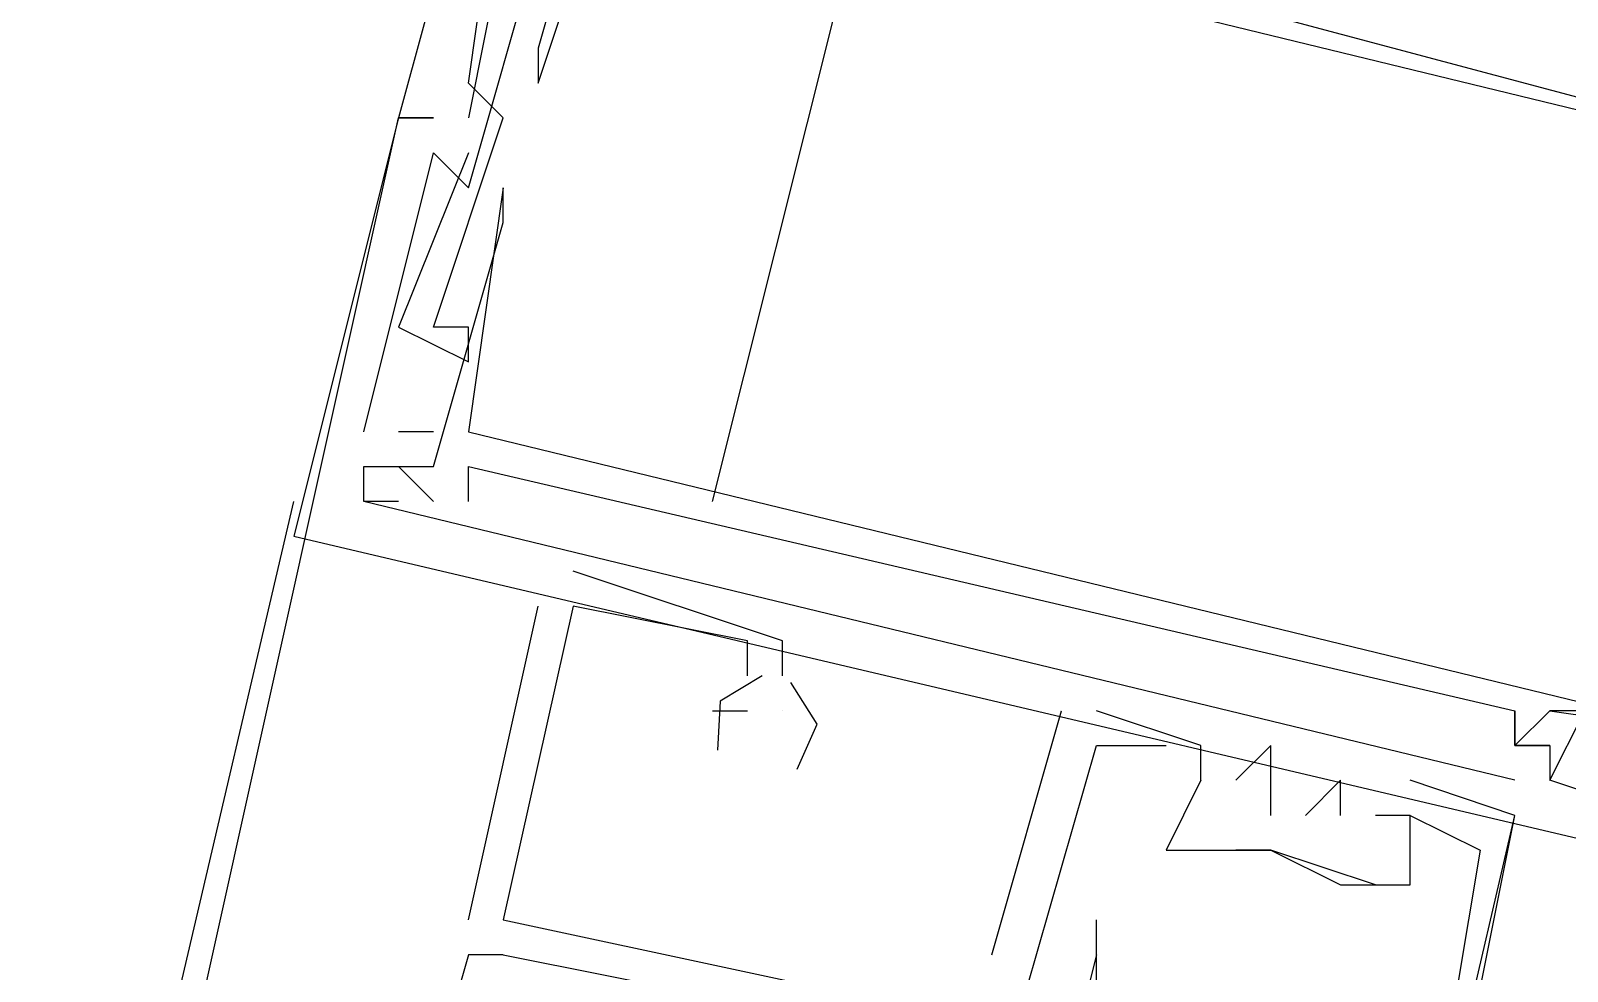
# Model space of a CAD drawing. Header units: feet. Extents: x -84 to 198, y -22 to 181.
# Drawn here: x 115.393 to 115.98, y 67.745 to 68.104 of the extents above; entities that cross this region are included whole.
import ezdxf

# ---------------------------------------------------------------- set-up
doc = ezdxf.new("R2010")
doc.units = ezdxf.units.FT
doc.layers.add('A-LINEA', color=7, linetype='CONTINUOUS')

msp = doc.modelspace()

# ---------------------------------------------------------------- linework, layer by layer
at = {"layer": 'A-LINEA'}
for p, q in [((115.6533, 67.9244), (115.7067, 68.1378)), ((115.6533, 67.9244), (115.7067, 68.1378)), ((115.5867, 68.0978), (115.5867, 68.0978)), ((115.5867, 68.0978), (115.5867, 68.0978)), ((115.5867, 68.0978), (115.5867, 68.0978)), ((115.5867, 68.0978), (115.5867, 68.0978)), ((115.5867, 68.0978), (115.5867, 68.0978)), ((115.5867, 68.0978), (115.5867, 68.0978)), ((115.5867, 68.0978), (115.5867, 68.0978)), ((115.5867, 68.0978), (115.5867, 68.0978)), ((115.5867, 68.0978), (115.5867, 68.0978)), ((115.5867, 68.0978), (115.5867, 68.0978)), ((115.5867, 68.0978), (115.5867, 68.0978)), ((115.5867, 68.0978), (115.5867, 68.0978)), ((115.5867, 68.0978), (115.5867, 68.0978)), ((115.5867, 68.0978), (115.5867, 68.0978)), ((115.5867, 68.0978), (115.5867, 68.0978)), ((115.5867, 68.0978), (115.5867, 68.0978)), ((115.5867, 68.0978), (115.5867, 68.0978)), ((115.5867, 68.0978), (115.5867, 68.0978)), ((115.5867, 68.0978), (115.5867, 68.0978)), ((115.5867, 68.0978), (115.5867, 68.0978)), ((115.5867, 68.0978), (115.5867, 68.0978)), ((115.5867, 68.0978), (115.5867, 68.0978)), ((115.5867, 68.0978), (115.5867, 68.0978)), ((115.5867, 68.0978), (115.5867, 68.0978)), ((115.56, 68.0844), (115.56, 68.0844)), ((115.56, 68.0844), (115.56, 68.0844)), ((115.56, 68.0844), (115.56, 68.0844)), ((115.56, 68.0844), (115.56, 68.0844)), ((115.56, 68.0844), (115.56, 68.0844)), ((115.56, 68.0844), (115.56, 68.0844)), ((115.5867, 68.0844), (115.5867, 68.0844)), ((115.5867, 68.0844), (115.5867, 68.0844)), ((115.5867, 68.0844), (115.5867, 68.0844)), ((115.5867, 68.0844), (115.5867, 68.0844)), ((115.5867, 68.0844), (115.5867, 68.0844)), ((115.5867, 68.0844), (115.5867, 68.0844)), ((115.5867, 68.0844), (115.5867, 68.0844)), ((115.5867, 68.0844), (115.5867, 68.0844)), ((115.5867, 68.0844), (115.5867, 68.0844)), ((115.5867, 68.0844), (115.5867, 68.0844)), ((115.5867, 68.0844), (115.5867, 68.0844)), ((115.5867, 68.0844), (115.5867, 68.0844)), ((115.5867, 68.0844), (115.5867, 68.0844)), ((115.5867, 68.0844), (115.5867, 68.0844)), ((115.5867, 68.0844), (115.5867, 68.0844)), ((115.5867, 68.0844), (115.5867, 68.0844)), ((115.5867, 68.0844), (115.5867, 68.0844)), ((115.5867, 68.0844), (115.5867, 68.0844)), ((115.5867, 68.0844), (115.5867, 68.0844)), ((115.5867, 68.0844), (115.5867, 68.0844)), ((115.5867, 68.0844), (115.5867, 68.0844)), ((115.5867, 68.0844), (115.5867, 68.0844)), ((115.5867, 68.0844), (115.5867, 68.0844)), ((115.5867, 68.0844), (115.5867, 68.0844)), ((115.4267, 67.5911), (115.5333, 68.0711)), ((115.4267, 67.5911), (115.5333, 68.0711)), ((115.5333, 68.0711), (115.5333, 68.0711)), ((115.5333, 68.0711), (115.5333, 68.0711)), ((115.5333, 68.0711), (115.5333, 68.0711)), ((115.5333, 68.0711), (115.5333, 68.0711)), ((115.5333, 68.0711), (115.5333, 68.0711)), ((115.5333, 68.0711), (115.5333, 68.0711)), ((115.5333, 68.0711), (115.5333, 68.0711)), ((115.5333, 68.0711), (115.5333, 68.0711)), ((115.5333, 68.0711), (115.5333, 68.0711)), ((115.5333, 68.0711), (115.5333, 68.0711)), ((115.5333, 68.0711), (115.5333, 68.0711)), ((115.5333, 68.0711), (115.5333, 68.0711)), ((115.5467, 68.0711), (115.5467, 68.0711)), ((115.5467, 68.0711), (115.5467, 68.0711)), ((115.5467, 68.0711), (115.5467, 68.0711)), ((115.5467, 68.0711), (115.5467, 68.0711)), ((115.5467, 68.0711), (115.5467, 68.0711)), ((115.5467, 68.0711), (115.5467, 68.0711)), ((115.5467, 68.0711), (115.5467, 68.0711)), ((115.5467, 68.0711), (115.5467, 68.0711)), ((115.5467, 68.0711), (115.5467, 68.0711)), ((115.5467, 68.0711), (115.5467, 68.0711)), ((115.5467, 68.0711), (115.5467, 68.0711)), ((115.5467, 68.0711), (115.5467, 68.0711)), ((115.56, 68.0711), (115.56, 68.0711)), ((115.56, 68.0711), (115.56, 68.0711)), ((115.56, 68.0711), (115.56, 68.0711)), ((115.56, 68.0711), (115.56, 68.0711)), ((115.56, 68.0711), (115.56, 68.0711)), ((115.56, 68.0711), (115.56, 68.0711)), ((115.5733, 68.0711), (115.5733, 68.0711)), ((115.5733, 68.0711), (115.5733, 68.0711)), ((115.5733, 68.0711), (115.5733, 68.0711)), ((115.5733, 68.0711), (115.5733, 68.0711)), ((115.5733, 68.0711), (115.5733, 68.0711)), ((115.5733, 68.0711), (115.5733, 68.0711)), ((115.5467, 68.0578), (115.5467, 68.0578)), ((115.5467, 68.0578), (115.5467, 68.0578)), ((115.5467, 68.0578), (115.5467, 68.0578)), ((115.5467, 68.0578), (115.5467, 68.0578)), ((115.5467, 68.0578), (115.5467, 68.0578)), ((115.5467, 68.0578), (115.5467, 68.0578)), ((115.56, 68.0578), (115.56, 68.0578)), ((115.56, 68.0578), (115.56, 68.0578)), ((115.56, 68.0578), (115.56, 68.0578)), ((115.56, 68.0578), (115.56, 68.0578)), ((115.56, 68.0578), (115.56, 68.0578)), ((115.56, 68.0578), (115.56, 68.0578)), ((115.56, 68.0444), (115.56, 68.0444)), ((115.56, 68.0444), (115.56, 68.0444)), ((115.56, 68.0444), (115.56, 68.0444)), ((115.56, 68.0444), (115.56, 68.0444)), ((115.56, 68.0444), (115.56, 68.0444)), ((115.56, 68.0444), (115.56, 68.0444)), ((115.5733, 68.0444), (115.5733, 68.0444)), ((115.5733, 68.0444), (115.5733, 68.0444)), ((115.5733, 68.0444), (115.5733, 68.0444)), ((115.5733, 68.0444), (115.5733, 68.0444)), ((115.5733, 68.0444), (115.5733, 68.0444)), ((115.5733, 68.0444), (115.5733, 68.0444)), ((115.5733, 68.0311), (115.5733, 68.0311)), ((115.5733, 68.0311), (115.5733, 68.0311)), ((115.5733, 68.0311), (115.5733, 68.0311)), ((115.5733, 68.0311), (115.5733, 68.0311)), ((115.5733, 68.0311), (115.5733, 68.0311)), ((115.5733, 68.0311), (115.5733, 68.0311)), ((115.5333, 67.9911), (115.5333, 67.9911)), ((115.5333, 67.9911), (115.5333, 67.9911)), ((115.5333, 67.9911), (115.5333, 67.9911)), ((115.5333, 67.9911), (115.5333, 67.9911)), ((115.5333, 67.9911), (115.5333, 67.9911)), ((115.5333, 67.9911), (115.5333, 67.9911)), ((115.5467, 67.9911), (115.5467, 67.9911)), ((115.5467, 67.9911), (115.5467, 67.9911)), ((115.5467, 67.9911), (115.5467, 67.9911)), ((115.5467, 67.9911), (115.5467, 67.9911)), ((115.5467, 67.9911), (115.5467, 67.9911)), ((115.5467, 67.9911), (115.5467, 67.9911)), ((115.56, 67.9911), (115.56, 67.9911)), ((115.56, 67.9911), (115.56, 67.9911)), ((115.56, 67.9911), (115.56, 67.9911)), ((115.56, 67.9911), (115.56, 67.9911)), ((115.56, 67.9911), (115.56, 67.9911)), ((115.56, 67.9911), (115.56, 67.9911)), ((115.56, 67.9778), (115.56, 67.9778)), ((115.56, 67.9778), (115.56, 67.9778)), ((115.56, 67.9778), (115.56, 67.9778)), ((115.56, 67.9778), (115.56, 67.9778)), ((115.56, 67.9778), (115.56, 67.9778)), ((115.56, 67.9778), (115.56, 67.9778)), ((115.52, 67.9511), (115.52, 67.9511)), ((115.52, 67.9511), (115.52, 67.9511)), ((115.52, 67.9511), (115.52, 67.9511)), ((115.52, 67.9511), (115.52, 67.9511)), ((115.52, 67.9511), (115.52, 67.9511)), ((115.52, 67.9511), (115.52, 67.9511)), ((115.5467, 67.9511), (115.5333, 67.9511)), ((115.5333, 67.9511), (115.5333, 67.9511)), ((115.5467, 67.9511), (115.5333, 67.9511)), ((115.5333, 67.9511), (115.5333, 67.9511)), ((115.5467, 67.9511), (115.5333, 67.9511)), ((115.5333, 67.9511), (115.5333, 67.9511)), ((115.5467, 67.9511), (115.5333, 67.9511)), ((115.5333, 67.9511), (115.5333, 67.9511)), ((115.5467, 67.9511), (115.5333, 67.9511)), ((115.5333, 67.9511), (115.5333, 67.9511)), ((115.5467, 67.9511), (115.5333, 67.9511)), ((115.5333, 67.9511), (115.5333, 67.9511)), ((115.5467, 67.9511), (115.5467, 67.9511)), ((115.5467, 67.9511), (115.5467, 67.9511)), ((115.5467, 67.9511), (115.5467, 67.9511)), ((115.5467, 67.9511), (115.5467, 67.9511)), ((115.5467, 67.9511), (115.5467, 67.9511)), ((115.5467, 67.9511), (115.5467, 67.9511)), ((115.56, 67.9511), (115.56, 67.9511)), ((115.56, 67.9511), (115.56, 67.9511)), ((115.56, 67.9511), (115.56, 67.9511)), ((115.56, 67.9511), (115.56, 67.9511)), ((115.56, 67.9511), (115.56, 67.9511)), ((115.56, 67.9511), (115.56, 67.9511)), ((115.52, 67.9378), (115.52, 67.9378)), ((115.52, 67.9378), (115.52, 67.9378)), ((115.52, 67.9378), (115.52, 67.9378)), ((115.52, 67.9378), (115.52, 67.9378)), ((115.52, 67.9378), (115.52, 67.9378)), ((115.52, 67.9378), (115.52, 67.9378)), ((115.52, 67.9378), (115.52, 67.9378)), ((115.52, 67.9378), (115.52, 67.9378)), ((115.52, 67.9378), (115.52, 67.9378)), ((115.52, 67.9378), (115.52, 67.9378)), ((115.52, 67.9378), (115.52, 67.9378)), ((115.52, 67.9378), (115.52, 67.9378)), ((115.5333, 67.9378), (115.5467, 67.9244)), ((115.5333, 67.9378), (115.5333, 67.9378)), ((115.5333, 67.9378), (115.5333, 67.9378)), ((115.5333, 67.9378), (115.5467, 67.9244)), ((115.5333, 67.9378), (115.5333, 67.9378)), ((115.5333, 67.9378), (115.5333, 67.9378)), ((115.5333, 67.9378), (115.5467, 67.9244)), ((115.5333, 67.9378), (115.5333, 67.9378)), ((115.5333, 67.9378), (115.5333, 67.9378)), ((115.5333, 67.9378), (115.5467, 67.9244)), ((115.5333, 67.9378), (115.5333, 67.9378)), ((115.5333, 67.9378), (115.5333, 67.9378)), ((115.5333, 67.9378), (115.5467, 67.9244)), ((115.5333, 67.9378), (115.5333, 67.9378)), ((115.5333, 67.9378), (115.5333, 67.9378)), ((115.5333, 67.9378), (115.5467, 67.9244)), ((115.5333, 67.9378), (115.5333, 67.9378)), ((115.5333, 67.9378), (115.5333, 67.9378)), ((115.5467, 67.9378), (115.5467, 67.9378)), ((115.5467, 67.9378), (115.5467, 67.9378)), ((115.5467, 67.9378), (115.5467, 67.9378)), ((115.5467, 67.9378), (115.5467, 67.9378)), ((115.5467, 67.9378), (115.5467, 67.9378)), ((115.5467, 67.9378), (115.5467, 67.9378)), ((115.5467, 67.9378), (115.5467, 67.9378)), ((115.5467, 67.9378), (115.5467, 67.9378)), ((115.5467, 67.9378), (115.5467, 67.9378)), ((115.5467, 67.9378), (115.5467, 67.9378)), ((115.5467, 67.9378), (115.5467, 67.9378)), ((115.5467, 67.9378), (115.5467, 67.9378)), ((115.5467, 67.9378), (115.5467, 67.9378)), ((115.5467, 67.9378), (115.5467, 67.9378)), ((115.5467, 67.9378), (115.5467, 67.9378)), ((115.5467, 67.9378), (115.5467, 67.9378)), ((115.5467, 67.9378), (115.5467, 67.9378)), ((115.5467, 67.9378), (115.5467, 67.9378)), ((115.56, 67.9378), (115.56, 67.9378)), ((115.56, 67.9378), (115.56, 67.9378)), ((115.56, 67.9378), (115.56, 67.9378)), ((115.56, 67.9378), (115.56, 67.9378)), ((115.56, 67.9378), (115.56, 67.9378)), ((115.56, 67.9378), (115.56, 67.9378)), ((113.8667, 60.9778), (115.4933, 67.9244)), ((113.8667, 60.9778), (115.4933, 67.9244)), ((115.52, 67.9244), (115.52, 67.9244)), ((115.52, 67.9244), (115.52, 67.9244)), ((115.52, 67.9244), (115.52, 67.9244)), ((115.52, 67.9244), (115.52, 67.9244)), ((115.52, 67.9244), (115.52, 67.9244)), ((115.52, 67.9244), (115.52, 67.9244)), ((115.52, 67.9244), (115.52, 67.9244)), ((115.52, 67.9244), (115.52, 67.9244)), ((115.52, 67.9244), (115.52, 67.9244)), ((115.52, 67.9244), (115.52, 67.9244)), ((115.52, 67.9244), (115.52, 67.9244)), ((115.52, 67.9244), (115.52, 67.9244)), ((115.5333, 67.9244), (115.5333, 67.9244)), ((115.5333, 67.9244), (115.5333, 67.9244)), ((115.5333, 67.9244), (115.5333, 67.9244)), ((115.5333, 67.9244), (115.5333, 67.9244)), ((115.5333, 67.9244), (115.5333, 67.9244)), ((115.5333, 67.9244), (115.5333, 67.9244)), ((115.5467, 67.9244), (115.5467, 67.9244)), ((115.5467, 67.9244), (115.5467, 67.9244)), ((115.5467, 67.9244), (115.5467, 67.9244)), ((115.5467, 67.9244), (115.5467, 67.9244)), ((115.5467, 67.9244), (115.5467, 67.9244)), ((115.5467, 67.9244), (115.5467, 67.9244)), ((115.56, 67.9244), (115.56, 67.9244)), ((115.56, 67.9244), (115.56, 67.9244)), ((115.56, 67.9244), (115.56, 67.9244)), ((115.56, 67.9244), (115.56, 67.9244)), ((115.56, 67.9244), (115.56, 67.9244)), ((115.56, 67.9244), (115.56, 67.9244)), ((115.4933, 67.9111), (115.4933, 67.9111)), ((115.4933, 67.9111), (115.4933, 67.9111)), ((115.4933, 67.9111), (115.4933, 67.9111)), ((115.4933, 67.9111), (115.4933, 67.9111)), ((115.4933, 67.9111), (115.4933, 67.9111)), ((115.4933, 67.9111), (115.4933, 67.9111)), ((115.6, 67.8978), (115.6, 67.8978)), ((115.6, 67.8978), (115.6, 67.8978)), ((115.6, 67.8978), (115.6, 67.8978)), ((115.6, 67.8978), (115.6, 67.8978)), ((115.6, 67.8978), (115.6, 67.8978)), ((115.6, 67.8978), (115.6, 67.8978)), ((115.56, 67.7644), (115.5867, 67.8844)), ((115.56, 67.7644), (115.5867, 67.8844)), ((115.56, 67.7644), (115.5867, 67.8844)), ((115.56, 67.7644), (115.5867, 67.8844)), ((115.56, 67.7644), (115.5867, 67.8844)), ((115.56, 67.7644), (115.5867, 67.8844)), ((115.5867, 67.8844), (115.5867, 67.8844)), ((115.5867, 67.8844), (115.5867, 67.8844)), ((115.5867, 67.8844), (115.5867, 67.8844)), ((115.5867, 67.8844), (115.5867, 67.8844)), ((115.5867, 67.8844), (115.5867, 67.8844)), ((115.5867, 67.8844), (115.5867, 67.8844)), ((115.6, 67.8844), (115.6, 67.8844)), ((115.6, 67.8844), (115.6, 67.8844)), ((115.6, 67.8844), (115.6, 67.8844)), ((115.6, 67.8844), (115.6, 67.8844)), ((115.6, 67.8844), (115.6, 67.8844)), ((115.6, 67.8844), (115.6, 67.8844)), ((115.6, 67.8844), (115.6, 67.8844)), ((115.6, 67.8844), (115.6, 67.8844)), ((115.6, 67.8844), (115.6, 67.8844)), ((115.6, 67.8844), (115.6, 67.8844)), ((115.6, 67.8844), (115.6, 67.8844)), ((115.6, 67.8844), (115.6, 67.8844)), ((115.6667, 67.8711), (115.6667, 67.8711)), ((115.6667, 67.8711), (115.6667, 67.8711)), ((115.6667, 67.8711), (115.6667, 67.8711)), ((115.6667, 67.8711), (115.6667, 67.8711)), ((115.6667, 67.8711), (115.6667, 67.8711)), ((115.6667, 67.8711), (115.6667, 67.8711)), ((115.68, 67.8711), (115.68, 67.8711)), ((115.68, 67.8711), (115.68, 67.8711)), ((115.68, 67.8711), (115.68, 67.8711)), ((115.68, 67.8711), (115.68, 67.8711)), ((115.68, 67.8711), (115.68, 67.8711)), ((115.68, 67.8711), (115.68, 67.8711)), ((115.6667, 67.8578), (115.6667, 67.8578)), ((115.6667, 67.8578), (115.6667, 67.8578)), ((115.6667, 67.8578), (115.6667, 67.8578)), ((115.6667, 67.8578), (115.6667, 67.8578)), ((115.6667, 67.8578), (115.6667, 67.8578)), ((115.6667, 67.8578), (115.6667, 67.8578)), ((115.68, 67.8578), (115.68, 67.8578)), ((115.68, 67.8578), (115.68, 67.8578)), ((115.68, 67.8578), (115.68, 67.8578)), ((115.68, 67.8578), (115.68, 67.8578)), ((115.68, 67.8578), (115.68, 67.8578)), ((115.68, 67.8578), (115.68, 67.8578)), ((115.6533, 67.8444), (115.6533, 67.8444)), ((115.6533, 67.8444), (115.6533, 67.8444)), ((115.6533, 67.8444), (115.6533, 67.8444)), ((115.6533, 67.8444), (115.6533, 67.8444)), ((115.6533, 67.8444), (115.6533, 67.8444)), ((115.6533, 67.8444), (115.6533, 67.8444)), ((115.6667, 67.8444), (115.6667, 67.8444)), ((115.6667, 67.8444), (115.6667, 67.8444)), ((115.6667, 67.8444), (115.6667, 67.8444)), ((115.6667, 67.8444), (115.6667, 67.8444)), ((115.6667, 67.8444), (115.6667, 67.8444)), ((115.6667, 67.8444), (115.6667, 67.8444)), ((115.68, 67.8444), (115.68, 67.8444)), ((115.68, 67.8444), (115.68, 67.8444)), ((115.68, 67.8444), (115.68, 67.8444)), ((115.68, 67.8444), (115.68, 67.8444)), ((115.68, 67.8444), (115.68, 67.8444)), ((115.68, 67.8444), (115.68, 67.8444)), ((115.68, 67.8444), (115.68, 67.8444)), ((115.68, 67.8444), (115.68, 67.8444)), ((115.68, 67.8444), (115.68, 67.8444)), ((115.68, 67.8444), (115.68, 67.8444)), ((115.68, 67.8444), (115.68, 67.8444)), ((115.68, 67.8444), (115.68, 67.8444)), ((115.76, 67.7511), (115.7867, 67.8444)), ((115.76, 67.7511), (115.7867, 67.8444)), ((115.76, 67.7511), (115.7867, 67.8444)), ((115.76, 67.7511), (115.7867, 67.8444)), ((115.76, 67.7511), (115.7867, 67.8444)), ((115.76, 67.7511), (115.7867, 67.8444)), ((115.7867, 67.8444), (115.7867, 67.8444)), ((115.7867, 67.8444), (115.7867, 67.8444)), ((115.7867, 67.8444), (115.7867, 67.8444)), ((115.7867, 67.8444), (115.7867, 67.8444)), ((115.7867, 67.8444), (115.7867, 67.8444)), ((115.7867, 67.8444), (115.7867, 67.8444)), ((115.8, 67.8444), (115.8, 67.8444)), ((115.8, 67.8444), (115.8, 67.8444)), ((115.8, 67.8444), (115.8, 67.8444)), ((115.8, 67.8444), (115.8, 67.8444)), ((115.8, 67.8444), (115.8, 67.8444)), ((115.8, 67.8444), (115.8, 67.8444)), ((115.96, 67.8444), (115.96, 67.8444)), ((115.96, 67.8444), (115.96, 67.8444)), ((115.96, 67.8444), (115.96, 67.8444)), ((115.96, 67.8444), (115.96, 67.8444)), ((115.96, 67.8444), (115.96, 67.8444)), ((115.96, 67.8444), (115.96, 67.8444)), ((115.9733, 67.8444), (115.9733, 67.8444)), ((115.9733, 67.8444), (115.9733, 67.8444)), ((115.9733, 67.8444), (115.9733, 67.8444)), ((115.9733, 67.8444), (115.9733, 67.8444)), ((115.9733, 67.8444), (115.9733, 67.8444)), ((115.9733, 67.8444), (115.9733, 67.8444)), ((115.9733, 67.8444), (115.9733, 67.8444)), ((115.9733, 67.8444), (115.9733, 67.8444)), ((115.9733, 67.8444), (115.9733, 67.8444)), ((115.9733, 67.8444), (115.9733, 67.8444)), ((115.9733, 67.8444), (115.9733, 67.8444)), ((115.9733, 67.8444), (115.9733, 67.8444)), ((115.8, 67.8311), (115.8, 67.8311)), ((115.8, 67.8311), (115.8, 67.8311)), ((115.8, 67.8311), (115.8, 67.8311)), ((115.8, 67.8311), (115.8, 67.8311)), ((115.8, 67.8311), (115.8, 67.8311)), ((115.8, 67.8311), (115.8, 67.8311)), ((115.8, 67.8311), (115.8, 67.8311)), ((115.8, 67.8311), (115.8, 67.8311)), ((115.8, 67.8311), (115.8, 67.8311)), ((115.8, 67.8311), (115.8, 67.8311)), ((115.8, 67.8311), (115.8, 67.8311)), ((115.8, 67.8311), (115.8, 67.8311)), ((115.8267, 67.8311), (115.8267, 67.8311)), ((115.8267, 67.8311), (115.8267, 67.8311)), ((115.8267, 67.8311), (115.8267, 67.8311)), ((115.8267, 67.8311), (115.8267, 67.8311)), ((115.8267, 67.8311), (115.8267, 67.8311)), ((115.8267, 67.8311), (115.8267, 67.8311)), ((115.84, 67.8311), (115.84, 67.8311)), ((115.84, 67.8311), (115.84, 67.8311)), ((115.84, 67.8311), (115.84, 67.8311)), ((115.84, 67.8311), (115.84, 67.8311)), ((115.84, 67.8311), (115.84, 67.8311)), ((115.84, 67.8311), (115.84, 67.8311)), ((115.8667, 67.8311), (115.8667, 67.8311)), ((115.8667, 67.8311), (115.8667, 67.8311)), ((115.8667, 67.8311), (115.8667, 67.8311)), ((115.8667, 67.8311), (115.8667, 67.8311)), ((115.8667, 67.8311), (115.8667, 67.8311)), ((115.8667, 67.8311), (115.8667, 67.8311)), ((115.96, 67.8311), (115.96, 67.8311)), ((115.96, 67.8311), (115.96, 67.8311)), ((115.96, 67.8311), (115.96, 67.8311)), ((115.96, 67.8311), (115.96, 67.8311)), ((115.96, 67.8311), (115.96, 67.8311)), ((115.96, 67.8311), (115.96, 67.8311)), ((115.96, 67.8311), (115.96, 67.8311)), ((115.96, 67.8311), (115.96, 67.8311)), ((115.96, 67.8311), (115.96, 67.8311)), ((115.96, 67.8311), (115.96, 67.8311)), ((115.96, 67.8311), (115.96, 67.8311)), ((115.96, 67.8311), (115.96, 67.8311)), ((115.96, 67.8311), (115.96, 67.8311)), ((115.96, 67.8311), (115.96, 67.8311)), ((115.96, 67.8311), (115.96, 67.8311)), ((115.96, 67.8311), (115.96, 67.8311)), ((115.96, 67.8311), (115.96, 67.8311)), ((115.96, 67.8311), (115.96, 67.8311)), ((115.9733, 67.8311), (115.9733, 67.8311)), ((115.9733, 67.8311), (115.9733, 67.8178)), ((115.9733, 67.8311), (115.9733, 67.8311)), ((115.9733, 67.8311), (115.9733, 67.8311)), ((115.9733, 67.8311), (115.9733, 67.8178)), ((115.9733, 67.8311), (115.9733, 67.8311)), ((115.9733, 67.8311), (115.9733, 67.8311)), ((115.9733, 67.8311), (115.9733, 67.8178)), ((115.9733, 67.8311), (115.9733, 67.8311)), ((115.9733, 67.8311), (115.9733, 67.8311)), ((115.9733, 67.8311), (115.9733, 67.8178)), ((115.9733, 67.8311), (115.9733, 67.8311)), ((115.9733, 67.8311), (115.9733, 67.8311)), ((115.9733, 67.8311), (115.9733, 67.8178)), ((115.9733, 67.8311), (115.9733, 67.8311)), ((115.9733, 67.8311), (115.9733, 67.8311)), ((115.9733, 67.8311), (115.9733, 67.8178)), ((115.9733, 67.8311), (115.9733, 67.8311)), ((115.84, 67.8178), (115.84, 67.8178)), ((115.84, 67.8178), (115.84, 67.8178)), ((115.84, 67.8178), (115.84, 67.8178)), ((115.84, 67.8178), (115.84, 67.8178)), ((115.84, 67.8178), (115.84, 67.8178)), ((115.84, 67.8178), (115.84, 67.8178)), ((115.84, 67.8178), (115.84, 67.8178)), ((115.84, 67.8178), (115.84, 67.8178)), ((115.84, 67.8178), (115.84, 67.8178)), ((115.84, 67.8178), (115.84, 67.8178)), ((115.84, 67.8178), (115.84, 67.8178)), ((115.84, 67.8178), (115.84, 67.8178)), ((115.8533, 67.8178), (115.8533, 67.8178)), ((115.8533, 67.8178), (115.8533, 67.8178)), ((115.8533, 67.8178), (115.8533, 67.8178)), ((115.8533, 67.8178), (115.8533, 67.8178)), ((115.8533, 67.8178), (115.8533, 67.8178)), ((115.8533, 67.8178), (115.8533, 67.8178)), ((115.8933, 67.8178), (115.8933, 67.8178)), ((115.8933, 67.8178), (115.8933, 67.8178)), ((115.8933, 67.8178), (115.8933, 67.8178)), ((115.8933, 67.8178), (115.8933, 67.8178)), ((115.8933, 67.8178), (115.8933, 67.8178)), ((115.8933, 67.8178), (115.8933, 67.8178)), ((115.92, 67.8178), (115.92, 67.8178)), ((115.92, 67.8178), (115.92, 67.8178)), ((115.92, 67.8178), (115.92, 67.8178)), ((115.92, 67.8178), (115.92, 67.8178)), ((115.92, 67.8178), (115.92, 67.8178)), ((115.92, 67.8178), (115.92, 67.8178)), ((115.96, 67.8178), (115.96, 67.8178)), ((115.96, 67.8178), (115.96, 67.8178)), ((115.96, 67.8178), (115.96, 67.8178)), ((115.96, 67.8178), (115.96, 67.8178)), ((115.96, 67.8178), (115.96, 67.8178)), ((115.96, 67.8178), (115.96, 67.8178)), ((115.9733, 67.8178), (115.9733, 67.8178)), ((115.9733, 67.8178), (115.9733, 67.8178)), ((115.9733, 67.8178), (115.9733, 67.8178)), ((115.9733, 67.8178), (115.9733, 67.8178)), ((115.9733, 67.8178), (115.9733, 67.8178)), ((115.9733, 67.8178), (115.9733, 67.8178)), ((115.9733, 67.8178), (115.9733, 67.8178)), ((115.9733, 67.8178), (115.9733, 67.8178)), ((115.9733, 67.8178), (115.9733, 67.8178)), ((115.9733, 67.8178), (115.9733, 67.8178)), ((115.9733, 67.8178), (115.9733, 67.8178)), ((115.9733, 67.8178), (115.9733, 67.8178)), ((115.8667, 67.8044), (115.8667, 67.8044)), ((115.8667, 67.8044), (115.8667, 67.8044)), ((115.8667, 67.8044), (115.8667, 67.8044)), ((115.8667, 67.4044), (115.96, 67.8044)), ((115.8667, 67.8044), (115.8667, 67.8044)), ((115.8667, 67.8044), (115.8667, 67.8044)), ((115.8667, 67.8044), (115.8667, 67.8044)), ((115.8667, 67.4044), (115.96, 67.8044)), ((115.88, 67.8044), (115.88, 67.8044)), ((115.88, 67.8044), (115.88, 67.8044)), ((115.88, 67.8044), (115.88, 67.8044)), ((115.88, 67.8044), (115.88, 67.8044)), ((115.88, 67.8044), (115.88, 67.8044)), ((115.88, 67.8044), (115.88, 67.8044)), ((115.8933, 67.8044), (115.8933, 67.8044)), ((115.8933, 67.8044), (115.8933, 67.8044)), ((115.8933, 67.8044), (115.8933, 67.8044)), ((115.8933, 67.8044), (115.8933, 67.8044)), ((115.8933, 67.8044), (115.8933, 67.8044)), ((115.8933, 67.8044), (115.8933, 67.8044)), ((115.9067, 67.8044), (115.9067, 67.8044)), ((115.9067, 67.8044), (115.9067, 67.8044)), ((115.9067, 67.8044), (115.9067, 67.8044)), ((115.9067, 67.8044), (115.9067, 67.8044)), ((115.9067, 67.8044), (115.9067, 67.8044)), ((115.9067, 67.8044), (115.9067, 67.8044)), ((115.92, 67.8044), (115.92, 67.8044)), ((115.92, 67.8044), (115.92, 67.8044)), ((115.92, 67.8044), (115.92, 67.8044)), ((115.92, 67.8044), (115.92, 67.8044)), ((115.92, 67.8044), (115.92, 67.8044)), ((115.92, 67.8044), (115.92, 67.8044)), ((115.92, 67.8044), (115.92, 67.8044)), ((115.92, 67.8044), (115.92, 67.8044)), ((115.92, 67.8044), (115.92, 67.8044)), ((115.92, 67.8044), (115.92, 67.8044)), ((115.92, 67.8044), (115.92, 67.8044)), ((115.92, 67.8044), (115.92, 67.8044)), ((115.96, 67.8044), (115.96, 67.8044)), ((115.96, 67.8044), (115.96, 67.8044)), ((115.96, 67.8044), (115.96, 67.8044)), ((115.96, 67.8044), (115.96, 67.8044)), ((115.96, 67.8044), (115.96, 67.8044)), ((115.96, 67.8044), (115.96, 67.8044)), ((115.8267, 67.7911), (115.8267, 67.7911)), ((115.8267, 67.7911), (115.8267, 67.7911)), ((115.8267, 67.7911), (115.8267, 67.7911)), ((115.8267, 67.7911), (115.8267, 67.7911)), ((115.8267, 67.7911), (115.8267, 67.7911)), ((115.8267, 67.7911), (115.8267, 67.7911)), ((115.84, 67.7911), (115.84, 67.7911)), ((115.84, 67.7911), (115.8533, 67.7911)), ((115.84, 67.7911), (115.84, 67.7911)), ((115.84, 67.7911), (115.84, 67.7911)), ((115.84, 67.7911), (115.84, 67.7911)), ((115.84, 67.7911), (115.8533, 67.7911)), ((115.84, 67.7911), (115.84, 67.7911)), ((115.84, 67.7911), (115.84, 67.7911)), ((115.8667, 67.7911), (115.8667, 67.7911)), ((115.8667, 67.7911), (115.8667, 67.7911)), ((115.8667, 67.7911), (115.8667, 67.7911)), ((115.8667, 67.7911), (115.8667, 67.7911)), ((115.8667, 67.7911), (115.8667, 67.7911)), ((115.8667, 67.7911), (115.8667, 67.7911)), ((115.8667, 67.7911), (115.8667, 67.7911)), ((115.8667, 67.7911), (115.8667, 67.7911)), ((115.8667, 67.7911), (115.8667, 67.7911)), ((115.8667, 67.7911), (115.8667, 67.7911)), ((115.9467, 67.7911), (115.9467, 67.7911)), ((115.9467, 67.7911), (115.9467, 67.7911)), ((115.9467, 67.7911), (115.9467, 67.7911)), ((115.9467, 67.7911), (115.9467, 67.7911)), ((115.9467, 67.7911), (115.9467, 67.7911)), ((115.9467, 67.7911), (115.9467, 67.7911)), ((115.8933, 67.7778), (115.8933, 67.7778)), ((115.8933, 67.7778), (115.8933, 67.7778)), ((115.8933, 67.7778), (115.8933, 67.7778)), ((115.8933, 67.7778), (115.8933, 67.7778)), ((115.8933, 67.7778), (115.8933, 67.7778)), ((115.8933, 67.7778), (115.8933, 67.7778)), ((115.92, 67.7778), (115.92, 67.7778)), ((115.92, 67.7778), (115.92, 67.7778)), ((115.92, 67.7778), (115.92, 67.7778)), ((115.92, 67.7778), (115.92, 67.7778)), ((115.92, 67.7778), (115.92, 67.7778)), ((115.92, 67.7778), (115.92, 67.7778)), ((115.56, 67.7644), (115.56, 67.7644)), ((115.56, 67.7644), (115.56, 67.7644)), ((115.56, 67.7644), (115.56, 67.7644)), ((115.56, 67.7644), (115.56, 67.7644)), ((115.56, 67.7644), (115.56, 67.7644)), ((115.56, 67.7644), (115.56, 67.7644)), ((115.5733, 67.7644), (115.5733, 67.7644)), ((115.5733, 67.7644), (115.5733, 67.7644)), ((115.5733, 67.7644), (115.5733, 67.7644)), ((115.5733, 67.7644), (115.5733, 67.7644)), ((115.5733, 67.7644), (115.5733, 67.7644)), ((115.5733, 67.7644), (115.5733, 67.7644)), ((115.5733, 67.7644), (115.5733, 67.7644)), ((115.5733, 67.7644), (115.5733, 67.7644)), ((115.5733, 67.7644), (115.5733, 67.7644)), ((115.5733, 67.7644), (115.5733, 67.7644)), ((115.5733, 67.7644), (115.5733, 67.7644)), ((115.5733, 67.7644), (115.5733, 67.7644)), ((115.8, 67.7644), (115.8, 67.7644)), ((115.8, 67.7644), (115.8, 67.7644)), ((115.56, 67.7511), (115.5333, 67.6578)), ((115.56, 67.7511), (115.5333, 67.6578)), ((115.5733, 67.7511), (115.56, 67.7511)), ((115.5733, 67.7511), (115.56, 67.7511)), ((115.5733, 67.7511), (115.56, 67.7511)), ((115.5733, 67.7511), (115.56, 67.7511)), ((115.5733, 67.7511), (115.56, 67.7511)), ((115.5733, 67.7511), (115.56, 67.7511)), ((115.5733, 67.7511), (115.5733, 67.7511)), ((115.5733, 67.7511), (115.5733, 67.7511)), ((115.5733, 67.7511), (115.5733, 67.7511)), ((115.5733, 67.7511), (115.5733, 67.7511)), ((115.5733, 67.7511), (115.5733, 67.7511)), ((115.5733, 67.7511), (115.5733, 67.7511)), ((115.76, 67.7511), (115.76, 67.7511)), ((115.76, 67.7511), (115.76, 67.7511)), ((115.76, 67.7511), (115.76, 67.7511)), ((115.76, 67.7511), (115.76, 67.7511)), ((115.76, 67.7511), (115.76, 67.7511)), ((115.76, 67.7511), (115.76, 67.7511)), ((115.8, 67.7511), (115.8, 67.7511)), ((115.8, 67.7511), (115.8, 67.7511))]:
    msp.add_line(p, q, dxfattribs=at)
for points in [[(115.5733, 68.2178), (115.5333, 68.0711), (115.5467, 68.0711)], [(115.5733, 68.2178), (115.5333, 68.0711), (115.5467, 68.0711)], [(115.5733, 68.2178), (115.5333, 68.0711), (115.5467, 68.0711)], [(115.5733, 68.2178), (115.5333, 68.0711), (115.5467, 68.0711)], [(115.5733, 68.2178), (115.5333, 68.0711), (115.5467, 68.0711)], [(115.5733, 68.2178), (115.5333, 68.0711), (115.5467, 68.0711)], [(116.0133, 68.0978), (116.0133, 68.0711), (115.6133, 68.1778), (115.6133, 68.1911), (115.5867, 68.1911), (115.5867, 68.2044), (115.5867, 68.1911), (115.6133, 68.1911), (115.5867, 68.0978), (115.5867, 68.0844), (115.6133, 68.1644), (116.1067, 68.0444), (116.0933, 67.9644), (116.0933, 67.9644)], [(116.0133, 68.0978), (116.0133, 68.0711), (115.6133, 68.1778), (115.6133, 68.1911), (115.5867, 68.1911), (115.5867, 68.2044), (115.5867, 68.1911), (115.6133, 68.1911), (115.5867, 68.0978), (115.5867, 68.0844), (115.6133, 68.1644), (116.1067, 68.0444), (116.0933, 67.9644), (116.0933, 67.9644)], [(116.0133, 68.0978), (116.0133, 68.0711), (115.6133, 68.1778), (115.6133, 68.1911), (115.5867, 68.1911), (115.5867, 68.2044), (115.5867, 68.1911), (115.6133, 68.1911), (115.5867, 68.0978), (115.5867, 68.0844), (115.6133, 68.1644), (116.1067, 68.0444), (116.0933, 67.9644), (116.0933, 67.9644)], [(116.0133, 68.0978), (116.0133, 68.0711), (115.6133, 68.1778), (115.6133, 68.1911), (115.5867, 68.1911), (115.5867, 68.2044), (115.5867, 68.1911), (115.6133, 68.1911), (115.5867, 68.0978), (115.5867, 68.0844), (115.6133, 68.1644), (116.1067, 68.0444), (116.0933, 67.9644), (116.0933, 67.9644)], [(116.0133, 68.0978), (116.0133, 68.0711), (115.6133, 68.1778), (115.6133, 68.1911), (115.5867, 68.1911), (115.5867, 68.2044), (115.5867, 68.1911), (115.6133, 68.1911), (115.5867, 68.0978), (115.5867, 68.0844), (115.6133, 68.1644), (116.1067, 68.0444), (116.0933, 67.9644), (116.0933, 67.9644)], [(116.0133, 68.0978), (116.0133, 68.0711), (115.6133, 68.1778), (115.6133, 68.1911), (115.5867, 68.1911), (115.5867, 68.2044), (115.5867, 68.1911), (115.6133, 68.1911), (115.5867, 68.0978), (115.5867, 68.0844), (115.6133, 68.1644), (116.1067, 68.0444), (116.0933, 67.9644), (116.0933, 67.9644)], [(116.0133, 68.0978), (116.0133, 68.0711), (115.6133, 68.1778), (115.6133, 68.1911), (115.5867, 68.1911), (115.5867, 68.2044), (115.5867, 68.1911), (115.6133, 68.1911), (115.5867, 68.0978), (115.5867, 68.0844), (115.6133, 68.1644), (116.1067, 68.0444), (116.0933, 67.9644), (116.0933, 67.9644)], [(116.0133, 68.0978), (116.0133, 68.0711), (115.6133, 68.1778), (115.6133, 68.1911), (115.5867, 68.1911), (115.5867, 68.2044), (115.5867, 68.1911), (115.6133, 68.1911), (115.5867, 68.0978), (115.5867, 68.0844), (115.6133, 68.1644), (116.1067, 68.0444), (116.0933, 67.9644), (116.0933, 67.9644)], [(116.0133, 68.0978), (116.0133, 68.0711), (115.6133, 68.1778), (115.6133, 68.1911), (115.5867, 68.1911), (115.5867, 68.2044), (115.5867, 68.1911), (115.6133, 68.1911), (115.5867, 68.0978), (115.5867, 68.0844), (115.6133, 68.1644), (116.1067, 68.0444), (116.0933, 67.9644), (116.0933, 67.9644)], [(116.0133, 68.0978), (116.0133, 68.0711), (115.6133, 68.1778), (115.6133, 68.1911), (115.5867, 68.1911), (115.5867, 68.2044), (115.5867, 68.1911), (115.6133, 68.1911), (115.5867, 68.0978), (115.5867, 68.0844), (115.6133, 68.1644), (116.1067, 68.0444), (116.0933, 67.9644), (116.0933, 67.9644)], [(116.0133, 68.0978), (116.0133, 68.0711), (115.6133, 68.1778), (115.6133, 68.1911), (115.5867, 68.1911), (115.5867, 68.2044), (115.5867, 68.1911), (115.6133, 68.1911), (115.5867, 68.0978), (115.5867, 68.0844), (115.6133, 68.1644), (116.1067, 68.0444), (116.0933, 67.9644), (116.0933, 67.9644)], [(116.0133, 68.0978), (116.0133, 68.0711), (115.6133, 68.1778), (115.6133, 68.1911), (115.5867, 68.1911), (115.5867, 68.2044), (115.5867, 68.1911), (115.6133, 68.1911), (115.5867, 68.0978), (115.5867, 68.0844), (115.6133, 68.1644), (116.1067, 68.0444), (116.0933, 67.9644), (116.0933, 67.9644)], [(115.56, 68.0578), (115.5333, 67.9911), (115.56, 67.9778), (115.56, 67.9911), (115.5467, 67.9911), (115.5733, 68.0711), (115.56, 68.0844), (115.5733, 68.1778)], [(115.56, 68.0578), (115.5333, 67.9911), (115.56, 67.9778), (115.56, 67.9911), (115.5467, 67.9911), (115.5733, 68.0711), (115.56, 68.0844), (115.5733, 68.1778)], [(115.56, 68.0578), (115.5333, 67.9911), (115.56, 67.9778), (115.56, 67.9911), (115.5467, 67.9911), (115.5733, 68.0711), (115.56, 68.0844), (115.5733, 68.1778)], [(115.56, 68.0578), (115.5333, 67.9911), (115.56, 67.9778), (115.56, 67.9911), (115.5467, 67.9911), (115.5733, 68.0711), (115.56, 68.0844), (115.5733, 68.1778)], [(115.56, 68.0578), (115.5333, 67.9911), (115.56, 67.9778), (115.56, 67.9911), (115.5467, 67.9911), (115.5733, 68.0711), (115.56, 68.0844), (115.5733, 68.1778)], [(115.56, 68.0578), (115.5333, 67.9911), (115.56, 67.9778), (115.56, 67.9911), (115.5467, 67.9911), (115.5733, 68.0711), (115.56, 68.0844), (115.5733, 68.1778)], [(115.52, 67.9511), (115.5467, 68.0578), (115.56, 68.0444), (115.5867, 68.1378)], [(115.52, 67.9511), (115.5467, 68.0578), (115.56, 68.0444), (115.5867, 68.1378)], [(115.52, 67.9511), (115.5467, 68.0578), (115.56, 68.0444), (115.5867, 68.1378)], [(115.52, 67.9511), (115.5467, 68.0578), (115.56, 68.0444), (115.5867, 68.1378)], [(115.52, 67.9511), (115.5467, 68.0578), (115.56, 68.0444), (115.5867, 68.1378)], [(115.52, 67.9511), (115.5467, 68.0578), (115.56, 68.0444), (115.5867, 68.1378)], [(115.5867, 68.1378), (115.5733, 68.1378), (115.56, 68.0711)], [(115.5867, 68.1378), (115.5733, 68.1378), (115.56, 68.0711)], [(115.5867, 68.1378), (115.5733, 68.1378), (115.56, 68.0711)], [(115.5867, 68.1378), (115.5733, 68.1378), (115.56, 68.0711)], [(115.5867, 68.1378), (115.5733, 68.1378), (115.56, 68.0711)], [(115.5867, 68.1378), (115.5733, 68.1378), (115.56, 68.0711)], [(115.5467, 68.0711), (115.5333, 68.0711), (115.4933, 67.9111), (116.1733, 67.7511), (116.1733, 67.7644), (116.16, 67.7644)], [(115.5467, 68.0711), (115.5333, 68.0711), (115.4933, 67.9111), (116.1733, 67.7511), (116.1733, 67.7644), (116.16, 67.7644)], [(115.5467, 68.0711), (115.5333, 68.0711), (115.4933, 67.9111), (116.1733, 67.7511), (116.1733, 67.7644), (116.16, 67.7644)], [(115.5467, 68.0711), (115.5333, 68.0711), (115.4933, 67.9111), (116.1733, 67.7511), (116.1733, 67.7644), (116.16, 67.7644)], [(115.5467, 68.0711), (115.5333, 68.0711), (115.4933, 67.9111), (116.1733, 67.7511), (116.1733, 67.7644), (116.16, 67.7644)], [(115.5467, 68.0711), (115.5333, 68.0711), (115.4933, 67.9111), (116.1733, 67.7511), (116.1733, 67.7644), (116.16, 67.7644)], [(115.5333, 67.9244), (115.52, 67.9244), (115.52, 67.9378), (115.5467, 67.9378), (115.5733, 68.0311), (115.5733, 68.0444), (115.56, 67.9511), (116.0533, 67.8311), (116.08, 67.9244), (116.08, 67.9244), (116.0933, 67.9111)], [(115.5333, 67.9244), (115.52, 67.9244), (115.52, 67.9378), (115.5467, 67.9378), (115.5733, 68.0311), (115.5733, 68.0444), (115.56, 67.9511), (116.0533, 67.8311), (116.08, 67.9244), (116.08, 67.9244), (116.0933, 67.9111)], [(115.5333, 67.9244), (115.52, 67.9244), (115.52, 67.9378), (115.5467, 67.9378), (115.5733, 68.0311), (115.5733, 68.0444), (115.56, 67.9511), (116.0533, 67.8311), (116.08, 67.9244), (116.08, 67.9244), (116.0933, 67.9111)], [(115.5333, 67.9244), (115.52, 67.9244), (115.52, 67.9378), (115.5467, 67.9378), (115.5733, 68.0311), (115.5733, 68.0444), (115.56, 67.9511), (116.0533, 67.8311), (116.08, 67.9244), (116.08, 67.9244), (116.0933, 67.9111)], [(115.5333, 67.9244), (115.52, 67.9244), (115.52, 67.9378), (115.5467, 67.9378), (115.5733, 68.0311), (115.5733, 68.0444), (115.56, 67.9511), (116.0533, 67.8311), (116.08, 67.9244), (116.08, 67.9244), (116.0933, 67.9111)], [(115.5333, 67.9244), (115.52, 67.9244), (115.52, 67.9378), (115.5467, 67.9378), (115.5733, 68.0311), (115.5733, 68.0444), (115.56, 67.9511), (116.0533, 67.8311), (116.08, 67.9244), (116.08, 67.9244), (116.0933, 67.9111)], [(115.96, 67.8178), (115.52, 67.9244), (115.52, 67.9378), (115.5333, 67.9378)], [(115.96, 67.8178), (115.52, 67.9244), (115.52, 67.9378), (115.5333, 67.9378)], [(115.96, 67.8178), (115.52, 67.9244), (115.52, 67.9378), (115.5333, 67.9378)], [(115.96, 67.8178), (115.52, 67.9244), (115.52, 67.9378), (115.5333, 67.9378)], [(115.96, 67.8178), (115.52, 67.9244), (115.52, 67.9378), (115.5333, 67.9378)], [(115.96, 67.8178), (115.52, 67.9244), (115.52, 67.9378), (115.5333, 67.9378)], [(115.56, 67.9244), (115.56, 67.9378), (115.96, 67.8444), (115.96, 67.8311), (115.9733, 67.8311), (115.96, 67.8311), (115.9733, 67.8444), (116.0667, 67.8311)], [(115.56, 67.9244), (115.56, 67.9378), (115.96, 67.8444), (115.96, 67.8311), (115.9733, 67.8311), (115.96, 67.8311), (115.9733, 67.8444), (116.0667, 67.8311)], [(115.56, 67.9244), (115.56, 67.9378), (115.96, 67.8444), (115.96, 67.8311), (115.9733, 67.8311), (115.96, 67.8311), (115.9733, 67.8444), (116.0667, 67.8311)], [(115.56, 67.9244), (115.56, 67.9378), (115.96, 67.8444), (115.96, 67.8311), (115.9733, 67.8311), (115.96, 67.8311), (115.9733, 67.8444), (116.0667, 67.8311)], [(115.56, 67.9244), (115.56, 67.9378), (115.96, 67.8444), (115.96, 67.8311), (115.9733, 67.8311), (115.96, 67.8311), (115.9733, 67.8444), (116.0667, 67.8311)], [(115.56, 67.9244), (115.56, 67.9378), (115.96, 67.8444), (115.96, 67.8311), (115.9733, 67.8311), (115.96, 67.8311), (115.9733, 67.8444), (116.0667, 67.8311)], [(115.68, 67.8578), (115.68, 67.8711), (115.6, 67.8978)], [(115.68, 67.8578), (115.68, 67.8711), (115.6, 67.8978)], [(115.68, 67.8578), (115.68, 67.8711), (115.6, 67.8978)], [(115.68, 67.8578), (115.68, 67.8711), (115.6, 67.8978)], [(115.68, 67.8578), (115.68, 67.8711), (115.6, 67.8978)], [(115.68, 67.8578), (115.68, 67.8711), (115.6, 67.8978)], [(115.6667, 67.8578), (115.6667, 67.8711), (115.6, 67.8844), (115.5733, 67.7644), (115.76, 67.7244), (115.7733, 67.7378), (115.7733, 67.7378)], [(115.6667, 67.8578), (115.6667, 67.8711), (115.6, 67.8844), (115.5733, 67.7644), (115.76, 67.7244), (115.7733, 67.7378), (115.7733, 67.7378)], [(115.6667, 67.8578), (115.6667, 67.8711), (115.6, 67.8844), (115.5733, 67.7644), (115.76, 67.7244), (115.7733, 67.7378), (115.7733, 67.7378)], [(115.6667, 67.8578), (115.6667, 67.8711), (115.6, 67.8844), (115.5733, 67.7644), (115.76, 67.7244), (115.7733, 67.7378), (115.7733, 67.7378)], [(115.6667, 67.8578), (115.6667, 67.8711), (115.6, 67.8844), (115.5733, 67.7644), (115.76, 67.7244), (115.7733, 67.7378), (115.7733, 67.7378)], [(115.6667, 67.8578), (115.6667, 67.8711), (115.6, 67.8844), (115.5733, 67.7644), (115.76, 67.7244), (115.7733, 67.7378), (115.7733, 67.7378)], [(115.6723, 67.8578), (115.6562, 67.8481), (115.6552, 67.8293)], [(115.6723, 67.8578), (115.6562, 67.8481), (115.6552, 67.8293)], [(115.6723, 67.8578), (115.6562, 67.8481), (115.6552, 67.8293)], [(115.6723, 67.8578), (115.6562, 67.8481), (115.6552, 67.8293)], [(115.6723, 67.8578), (115.6562, 67.8481), (115.6552, 67.8293)], [(115.6723, 67.8578), (115.6562, 67.8481), (115.6552, 67.8293)], [(115.6857, 67.8221), (115.6933, 67.8393), (115.6832, 67.8552)], [(115.6857, 67.8221), (115.6933, 67.8393), (115.6832, 67.8552)], [(115.6857, 67.8221), (115.6933, 67.8393), (115.6832, 67.8552)], [(115.6857, 67.8221), (115.6933, 67.8393), (115.6832, 67.8552)], [(115.6857, 67.8221), (115.6933, 67.8393), (115.6832, 67.8552)], [(115.6857, 67.8221), (115.6933, 67.8393), (115.6832, 67.8552)], [(115.6533, 67.8444), (115.6667, 67.8444), (115.6667, 67.8444)], [(115.6533, 67.8444), (115.6667, 67.8444), (115.6667, 67.8444)], [(115.6533, 67.8444), (115.6667, 67.8444), (115.6667, 67.8444)], [(115.6533, 67.8444), (115.6667, 67.8444), (115.6667, 67.8444)], [(115.6533, 67.8444), (115.6667, 67.8444), (115.6667, 67.8444)], [(115.6533, 67.8444), (115.6667, 67.8444), (115.6667, 67.8444)], [(115.84, 67.8178), (115.84, 67.8311), (115.84, 67.8311), (115.8, 67.8444)], [(115.84, 67.8178), (115.84, 67.8311), (115.84, 67.8311), (115.8, 67.8444)], [(115.84, 67.8178), (115.84, 67.8311), (115.84, 67.8311), (115.8, 67.8444)], [(115.84, 67.8178), (115.84, 67.8311), (115.84, 67.8311), (115.8, 67.8444)], [(115.84, 67.8178), (115.84, 67.8311), (115.84, 67.8311), (115.8, 67.8444)], [(115.84, 67.8178), (115.84, 67.8311), (115.84, 67.8311), (115.8, 67.8444)], [(115.9733, 67.8311), (115.96, 67.8311), (115.96, 67.8311), (115.96, 67.8444)], [(116.0533, 67.7911), (115.9733, 67.8178), (115.9867, 67.8444), (115.9733, 67.8444), (115.96, 67.8311)], [(115.9733, 67.8311), (115.96, 67.8311), (115.96, 67.8311), (115.96, 67.8444)], [(116.0533, 67.7911), (115.9733, 67.8178), (115.9867, 67.8444), (115.9733, 67.8444), (115.96, 67.8311)], [(115.9733, 67.8311), (115.96, 67.8311), (115.96, 67.8311), (115.96, 67.8444)], [(116.0533, 67.7911), (115.9733, 67.8178), (115.9867, 67.8444), (115.9733, 67.8444), (115.96, 67.8311)], [(115.9733, 67.8311), (115.96, 67.8311), (115.96, 67.8311), (115.96, 67.8444)], [(116.0533, 67.7911), (115.9733, 67.8178), (115.9867, 67.8444), (115.9733, 67.8444), (115.96, 67.8311)], [(115.9733, 67.8311), (115.96, 67.8311), (115.96, 67.8311), (115.96, 67.8444)], [(116.0533, 67.7911), (115.9733, 67.8178), (115.9867, 67.8444), (115.9733, 67.8444), (115.96, 67.8311)], [(115.9733, 67.8311), (115.96, 67.8311), (115.96, 67.8311), (115.96, 67.8444)], [(116.0533, 67.7911), (115.9733, 67.8178), (115.9867, 67.8444), (115.9733, 67.8444), (115.96, 67.8311)], [(115.5733, 67.7511), (115.7733, 67.7111), (115.7733, 67.7244), (115.7733, 67.7111), (115.7733, 67.7378), (115.7867, 67.7378), (115.7733, 67.7378), (115.7867, 67.7378), (115.7733, 67.7378), (115.8, 67.8311), (115.8267, 67.8311)], [(115.5733, 67.7511), (115.7733, 67.7111), (115.7733, 67.7244), (115.7733, 67.7111), (115.7733, 67.7378), (115.7867, 67.7378), (115.7733, 67.7378), (115.7867, 67.7378), (115.7733, 67.7378), (115.8, 67.8311), (115.8267, 67.8311)], [(115.5733, 67.7511), (115.7733, 67.7111), (115.7733, 67.7244), (115.7733, 67.7111), (115.7733, 67.7378), (115.7867, 67.7378), (115.7733, 67.7378), (115.7867, 67.7378), (115.7733, 67.7378), (115.8, 67.8311), (115.8267, 67.8311)], [(115.5733, 67.7511), (115.7733, 67.7111), (115.7733, 67.7244), (115.7733, 67.7111), (115.7733, 67.7378), (115.7867, 67.7378), (115.7733, 67.7378), (115.7867, 67.7378), (115.7733, 67.7378), (115.8, 67.8311), (115.8267, 67.8311)], [(115.5733, 67.7511), (115.7733, 67.7111), (115.7733, 67.7244), (115.7733, 67.7111), (115.7733, 67.7378), (115.7867, 67.7378), (115.7733, 67.7378), (115.7867, 67.7378), (115.7733, 67.7378), (115.8, 67.8311), (115.8267, 67.8311)], [(115.5733, 67.7511), (115.7733, 67.7111), (115.7733, 67.7244), (115.7733, 67.7111), (115.7733, 67.7378), (115.7867, 67.7378), (115.7733, 67.7378), (115.7867, 67.7378), (115.7733, 67.7378), (115.8, 67.8311), (115.8267, 67.8311)], [(115.8667, 67.8044), (115.8667, 67.8311), (115.8533, 67.8178), (115.8533, 67.8178)], [(115.8667, 67.8044), (115.8667, 67.8311), (115.8533, 67.8178), (115.8533, 67.8178)], [(115.8667, 67.8044), (115.8667, 67.8311), (115.8533, 67.8178), (115.8533, 67.8178)], [(115.8667, 67.8044), (115.8667, 67.8311), (115.8533, 67.8178), (115.8533, 67.8178)], [(115.8667, 67.8044), (115.8667, 67.8311), (115.8533, 67.8178), (115.8533, 67.8178)], [(115.8667, 67.8044), (115.8667, 67.8311), (115.8533, 67.8178), (115.8533, 67.8178)], [(115.84, 67.8178), (115.8267, 67.7911), (115.84, 67.7911), (115.8667, 67.7911), (115.8933, 67.7778), (115.92, 67.7778), (115.92, 67.8044), (115.9467, 67.7911), (115.9333, 67.7111), (115.9333, 67.6978), (115.9333, 67.6711), (115.92, 67.6711), (115.92, 67.6844), (115.92, 67.6711), (115.9333, 67.6711), (115.96, 67.8044), (115.96, 67.8044), (115.92, 67.8178)], [(115.84, 67.8178), (115.8267, 67.7911), (115.84, 67.7911), (115.8667, 67.7911), (115.8933, 67.7778), (115.92, 67.7778), (115.92, 67.8044), (115.9467, 67.7911), (115.9333, 67.7111), (115.9333, 67.6978), (115.9333, 67.6711), (115.92, 67.6711), (115.92, 67.6844), (115.92, 67.6711), (115.9333, 67.6711), (115.96, 67.8044), (115.96, 67.8044), (115.92, 67.8178)], [(115.84, 67.8178), (115.8267, 67.7911), (115.84, 67.7911), (115.8667, 67.7911), (115.8933, 67.7778), (115.92, 67.7778), (115.92, 67.8044), (115.9467, 67.7911), (115.9333, 67.7111), (115.9333, 67.6978), (115.9333, 67.6711), (115.92, 67.6711), (115.92, 67.6844), (115.92, 67.6711), (115.9333, 67.6711), (115.96, 67.8044), (115.96, 67.8044), (115.92, 67.8178)], [(115.84, 67.8178), (115.8267, 67.7911), (115.84, 67.7911), (115.8667, 67.7911), (115.8933, 67.7778), (115.92, 67.7778), (115.92, 67.8044), (115.9467, 67.7911), (115.9333, 67.7111), (115.9333, 67.6978), (115.9333, 67.6711), (115.92, 67.6711), (115.92, 67.6844), (115.92, 67.6711), (115.9333, 67.6711), (115.96, 67.8044), (115.96, 67.8044), (115.92, 67.8178)], [(115.84, 67.8178), (115.8267, 67.7911), (115.84, 67.7911), (115.8667, 67.7911), (115.8933, 67.7778), (115.92, 67.7778), (115.92, 67.8044), (115.9467, 67.7911), (115.9333, 67.7111), (115.9333, 67.6978), (115.9333, 67.6711), (115.92, 67.6711), (115.92, 67.6844), (115.92, 67.6711), (115.9333, 67.6711), (115.96, 67.8044), (115.96, 67.8044), (115.92, 67.8178)], [(115.84, 67.8178), (115.8267, 67.7911), (115.84, 67.7911), (115.8667, 67.7911), (115.8933, 67.7778), (115.92, 67.7778), (115.92, 67.8044), (115.9467, 67.7911), (115.9333, 67.7111), (115.9333, 67.6978), (115.9333, 67.6711), (115.92, 67.6711), (115.92, 67.6844), (115.92, 67.6711), (115.9333, 67.6711), (115.96, 67.8044), (115.96, 67.8044), (115.92, 67.8178)], [(115.8933, 67.8044), (115.8933, 67.8178), (115.88, 67.8044), (115.88, 67.8044)], [(115.8933, 67.8044), (115.8933, 67.8178), (115.88, 67.8044), (115.88, 67.8044)], [(115.8933, 67.8044), (115.8933, 67.8178), (115.88, 67.8044), (115.88, 67.8044)], [(115.8933, 67.8044), (115.8933, 67.8178), (115.88, 67.8044), (115.88, 67.8044)], [(115.8933, 67.8044), (115.8933, 67.8178), (115.88, 67.8044), (115.88, 67.8044)], [(115.8933, 67.8044), (115.8933, 67.8178), (115.88, 67.8044), (115.88, 67.8044)], [(115.92, 67.8044), (115.92, 67.8044), (115.9067, 67.8044), (115.9067, 67.8044)], [(115.92, 67.8044), (115.92, 67.8044), (115.9067, 67.8044), (115.9067, 67.8044)], [(115.92, 67.8044), (115.92, 67.8044), (115.9067, 67.8044), (115.9067, 67.8044)], [(115.92, 67.8044), (115.92, 67.8044), (115.9067, 67.8044), (115.9067, 67.8044)], [(115.92, 67.8044), (115.92, 67.8044), (115.9067, 67.8044), (115.9067, 67.8044)], [(115.92, 67.8044), (115.92, 67.8044), (115.9067, 67.8044), (115.9067, 67.8044)], [(115.9067, 67.7778), (115.8667, 67.7911), (115.8667, 67.7911), (115.8533, 67.7911)], [(115.9067, 67.7778), (115.8667, 67.7911), (115.8667, 67.7911), (115.8533, 67.7911)], [(115.92, 67.7378), (115.92, 67.7111), (115.8, 67.7378), (115.8, 67.7644)], [(115.92, 67.7378), (115.92, 67.7111), (115.8, 67.7378), (115.8, 67.7644)], [(115.8, 67.7511), (115.7867, 67.6978), (115.7733, 67.6978)], [(115.8, 67.7511), (115.7867, 67.6978), (115.7733, 67.6978)]]:
    msp.add_lwpolyline(points, dxfattribs=at)

doc.saveas('drawing.dxf')
